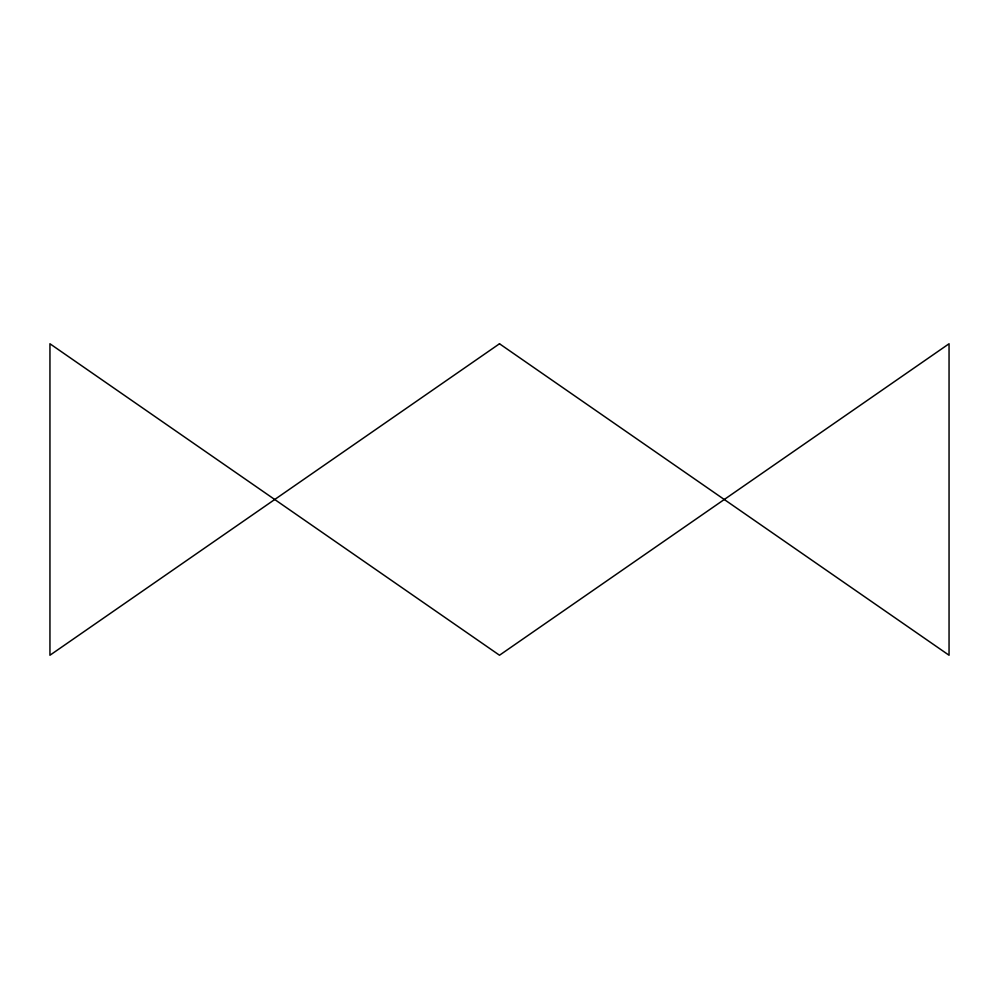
<?xml version="1.0" encoding="UTF-8"?>
<svg xmlns="http://www.w3.org/2000/svg" width="999" height="999" viewBox="0 0 999 999"><rect width="100%" height="100%" fill="white"/><g stroke="black" fill="none" stroke-linecap="round" stroke-linejoin="round"><path stroke-width="1.5" d="M499.5 343.768L49.95 655.232L49.95 343.768L499.5 655.232L949.05 343.768L949.05 655.232L499.5 343.768"/></g></svg>
